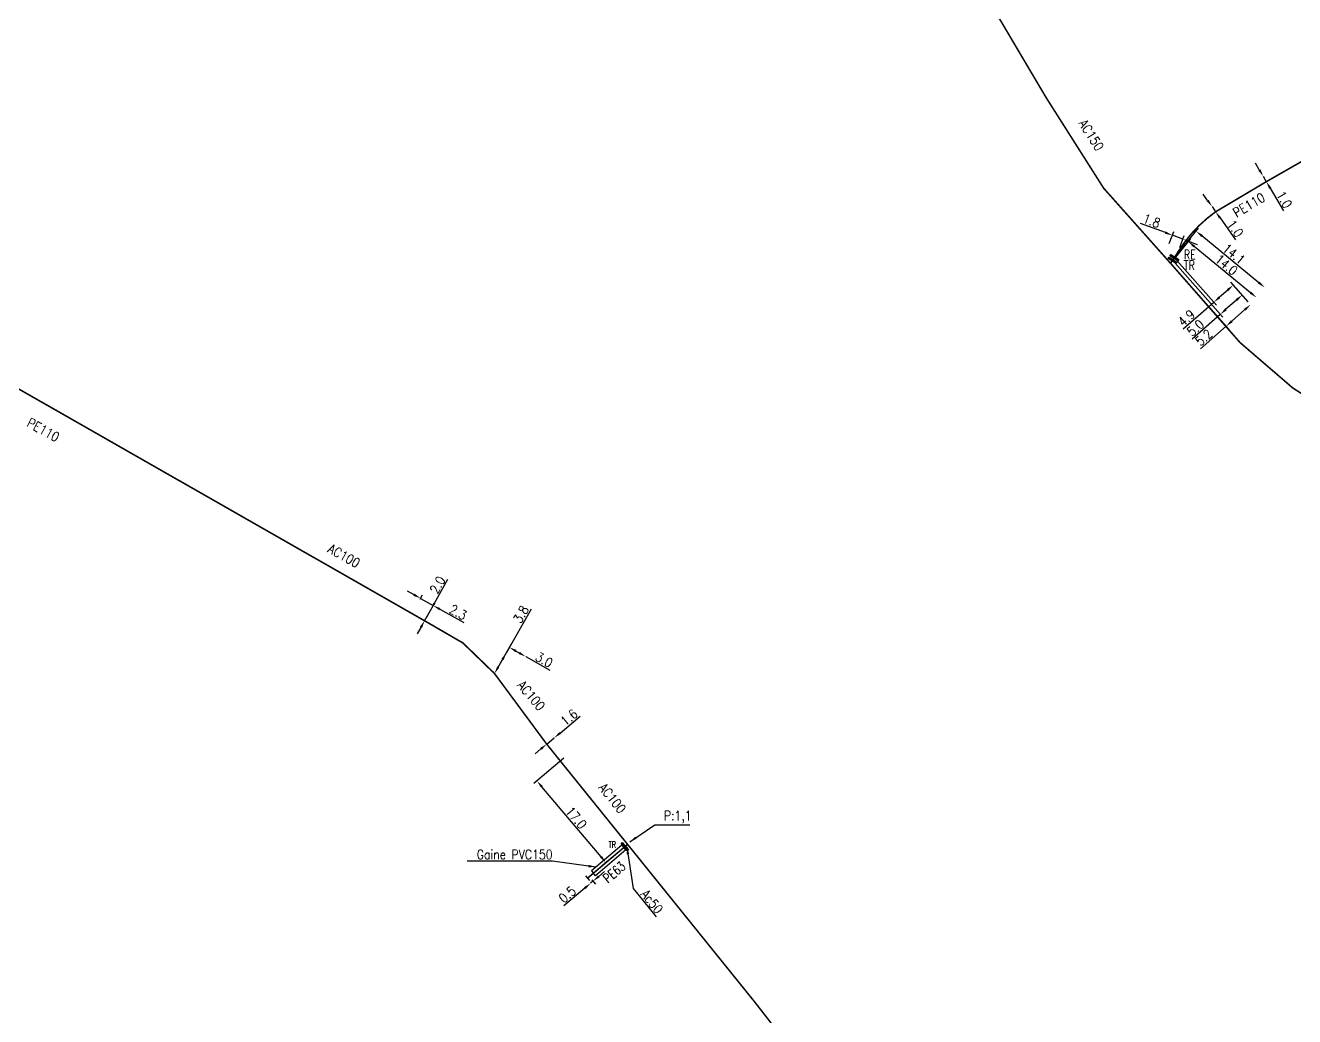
# Model space of a CAD drawing. Header units: millimetres. Extents: x 113999 to 115000, y 123996 to 125006.
# Drawn here: x 114552.2 to 114754, y 124709.2 to 124866.9 of the extents above; entities that cross this region are included whole.
import ezdxf
from ezdxf.enums import TextEntityAlignment as Align

# ---------------------------------------------------------------- set-up
doc = ezdxf.new("R2010")
doc.units = ezdxf.units.MM
doc.header["$PDMODE"] = 34
doc.linetypes.add('L_25_AP', pattern=[2000, 1000, 1000])
doc.linetypes.add('L_25_PE', pattern=[2000, 1000, 1000])
doc.layers.get('0').update_dxf_attribs({"linetype": 'CONTINUOUS'})
doc.layers.get('Defpoints').update_dxf_attribs({"linetype": 'CONTINUOUS'})
for name, color, linetype in [('L_150', 1, 'CONTINUOUS'), ('L_340', 7, 'CONTINUOUS'), ('L_400', 7, 'CONTINUOUS')]:
    doc.layers.add(name, color=color, linetype=linetype)
doc.styles.get("Standard").update_dxf_attribs({"font": 'romans.shx', "width": 0.85})
doc.dimstyles.get("Standard").update_dxf_attribs({"dimtxt": 1.5, "dimasz": 1.2, "dimexe": 0.625, "dimexo": 0.625, "dimgap": 0.25, "dimtad": 1, "dimdec": 1, "dimzin": 0, "dimdsep": 46, "dimtxsty": 'Standard', "dimcen": -0.5, "dimadec": 0, "dimazin": 0, "dimtfac": 1, "dimtdec": 1, "dimtmove": 0, "dimatfit": 3, "dimfxl": 0, "dimtolj": 1, "dimtzin": 0, "dimarcsym": 0})

# ---------------------------------------------------------------- blocks, each defined once
blk = doc.blocks.new('*D281')
at = {"layer": 'Defpoints', "color": 0, "linetype": 'Continuous', "transparency": 16777216}
for p in [(114631.75, 124766.45), (114631.75, 124766.45), (114626.77, 124763.76)]:
    blk.add_point(p, dxfattribs=at)
at = {"layer": 'L_150', "color": 0, "linetype": 'Continuous', "lineweight": -2, "transparency": 16777216}
for p, q in [((114627.07, 124764.3), (114629.45, 124768.47)), ((114630.18, 124767.34), (114630.7, 124767.04)), ((114631.75, 124766.45), (114635.55, 124764.28))]:
    blk.add_line(p, q, dxfattribs=at)
at = {"layer": 'L_150', "color": 0, "linetype": 'Continuous', "transparency": 16777216}
for points in [[(114630.28, 124767.51), (114630.08, 124767.16), (114629.14, 124767.93)], [(114630.8, 124767.21), (114630.61, 124766.87), (114631.75, 124766.45)]]:
    blk.add_solid(points, dxfattribs=at)
at = {"layer": 'L_150', "color": 0, "linetype": 'Continuous', "transparency": 16777216, "insert": (114634.66, 124765.94), "char_height": 1.5, "attachment_point": 5, "rotation": 330.3477}
blk.add_mtext('\\A1;3.0', dxfattribs=at)
blk = doc.blocks.new('*D282')
at = {"layer": 'Defpoints', "color": 0, "linetype": 'Continuous', "transparency": 16777216}
for p in [(114628.65, 124767.06), (114628.65, 124767.06), (114626.77, 124763.76)]:
    blk.add_point(p, dxfattribs=at)
at = {"layer": 'L_150', "color": 0, "linetype": 'Continuous', "lineweight": -2, "transparency": 16777216}
for p, q in [((114628.65, 124767.06), (114632.63, 124774.06)), ((114627.36, 124764.8), (114628.05, 124766.02))]:
    blk.add_line(p, q, dxfattribs=at)
at = {"layer": 'L_150', "color": 0, "linetype": 'Continuous', "transparency": 16777216}
for points in [[(114627.88, 124766.12), (114628.23, 124765.92), (114628.65, 124767.06)], [(114627.19, 124764.9), (114627.53, 124764.7), (114626.77, 124763.76)]]:
    blk.add_solid(points, dxfattribs=at)
at = {"layer": 'L_150', "color": 0, "linetype": 'Continuous', "transparency": 16777216, "insert": (114630.98, 124773.18), "char_height": 1.5, "attachment_point": 5, "rotation": 60.3477}
blk.add_mtext('\\A1;3.8', dxfattribs=at)
blk = doc.blocks.new('*D283')
at = {"layer": 'Defpoints', "color": 0, "linetype": 'Continuous', "transparency": 16777216}
for p in [(114636.26, 124753.52), (114636.26, 124753.52), (114635.07, 124752.53)]:
    blk.add_point(p, dxfattribs=at)
at = {"layer": 'L_150', "color": 0, "linetype": 'Continuous', "lineweight": -2, "transparency": 16777216}
for p, q in [((114637.19, 124754.29), (114640.41, 124756.96)), ((114635.07, 124752.53), (114636.26, 124753.52)), ((114634.15, 124751.77), (114633.22, 124751))]:
    blk.add_line(p, q, dxfattribs=at)
at = {"layer": 'L_150', "color": 0, "linetype": 'Continuous', "transparency": 16777216}
for points in [[(114637.06, 124754.44), (114637.31, 124754.13), (114636.26, 124753.52)], [(114634.02, 124751.92), (114634.27, 124751.61), (114635.07, 124752.53)]]:
    blk.add_solid(points, dxfattribs=at)
at = {"layer": 'L_150', "color": 0, "linetype": 'Continuous', "transparency": 16777216, "insert": (114638.62, 124756.78), "char_height": 1.5, "attachment_point": 5, "rotation": 39.6716}
blk.add_mtext('\\A1;1.6', dxfattribs=at)
blk = doc.blocks.new('*D284')
at = {"layer": 'Defpoints', "color": 0, "linetype": 'Continuous', "transparency": 16777216}
for p in [(114638.3, 124750.68), (114633.53, 124746.66), (114647.34, 124736.07)]:
    blk.add_point(p, dxfattribs=at)
at = {"layer": 'L_400', "color": 0, "linetype": 'Continuous', "lineweight": -2, "transparency": 16777216}
for p, q in [((114637.82, 124750.28), (114633.05, 124746.25)), ((114643.72, 124734.59), (114634.3, 124745.74)), ((114646.86, 124735.67), (114644.02, 124733.27))]:
    blk.add_line(p, q, dxfattribs=at)
at = {"layer": 'L_400', "color": 0, "linetype": 'Continuous', "transparency": 16777216}
for points in [[(114634.45, 124745.87), (114634.15, 124745.61), (114633.53, 124746.66)], [(114643.87, 124734.71), (114643.57, 124734.46), (114644.5, 124733.67)]]:
    blk.add_solid(points, dxfattribs=at)
at = {"layer": 'L_400', "color": 0, "linetype": 'Continuous', "transparency": 16777216, "insert": (114639.77, 124740.81), "char_height": 1.5, "attachment_point": 5, "rotation": 310.183}
blk.add_mtext('\\A1;17.0', dxfattribs=at)
blk = doc.blocks.new('L_340_19')
at = {"linetype": 'Continuous'}
blk.add_hatch(color=0, dxfattribs=at).paths.add_polyline_path([(0.12, 0.75), (-0.12, 0.75), (-0.12, -0.75), (0.12, -0.75)])
at = {"color": 0, "linetype": 'Continuous'}
blk.add_lwpolyline([(-0.12, 0.75), (0.12, 0.75), (0.12, -0.75), (-0.12, -0.75)], close=True, dxfattribs=at)
at = {"color": 0, "linetype": 'Continuous', "width": 0.75}
for tag, height, flags, p in [('TR', 1, 8, (0, 1.98)), ('DEF_LEG', 1.2, 3, (0, -5)), ('DEF_COUP', 1.2, 3, (0, -7.5)), ('DEF_TYPE', 1.2, 3, (0, -10))]:
    blk.add_attdef(tag, text='', height=height, dxfattribs=dict(at, flags=flags)).set_placement(p, align=Align.MIDDLE)
blk = doc.blocks.new('L_340_07')
at = {"color": 0, "linetype": 'Continuous', "const_width": 0.25, "flags": 128}
blk.add_lwpolyline([(0, 0), (0.35, 0)], dxfattribs=at)
at = {"color": 0, "linetype": 'Continuous', "flags": 128}
blk.add_lwpolyline([(0.35, -0.5), (0.35, 0.5)], dxfattribs=at)
at = {"color": 0, "linetype": 'Continuous', "width": 0.75, "flags": 3}
for tag, p in [('DEF_LEG', (0.72, -3.47)), ('DEF_COUP', (0.72, -5.97)), ('DEF_TYPE', (0.72, -8.47))]:
    blk.add_attdef(tag, text='', height=1.2, dxfattribs=at).set_placement(p, align=Align.MIDDLE)
blk = doc.blocks.new('*D289')
at = {"layer": 'Defpoints', "color": 0, "linetype": 'Continuous', "transparency": 16777216}
for p in [(114641.83, 124731.42), (114642.05, 124730.39), (114642.05, 124730.39)]:
    blk.add_point(p, dxfattribs=at)
at = {"layer": 'L_340', "color": 0, "linetype": 'Continuous', "lineweight": -2, "transparency": 16777216}
for p, q in [((114642.43, 124730.71), (114642.05, 124730.39)), ((114642.23, 124730.94), (114642.83, 124730.23)), ((114643.35, 124731.48), (114644.27, 124732.25)), ((114641.13, 124729.61), (114637.79, 124726.8))]:
    blk.add_line(p, q, dxfattribs=at)
at = {"layer": 'L_340', "color": 0, "linetype": 'Continuous', "transparency": 16777216}
for points in [[(114641, 124729.77), (114641.26, 124729.46), (114642.05, 124730.39)], [(114643.22, 124731.63), (114643.48, 124731.33), (114642.43, 124730.71)]]:
    blk.add_solid(points, dxfattribs=at)
at = {"layer": 'L_340', "color": 0, "linetype": 'Continuous', "transparency": 16777216, "insert": (114638.36, 124728.58), "char_height": 1.5, "attachment_point": 5, "rotation": 40.0958}
blk.add_mtext('\\A1;0.5', dxfattribs=at)
blk = doc.blocks.new('*D397')
at = {"layer": 'Defpoints', "color": 0, "linetype": 'Continuous', "transparency": 16777216}
for p in [(114616.63, 124773.9), (114616.63, 124773.9), (114615.65, 124772.16)]:
    blk.add_point(p, dxfattribs=at)
at = {"layer": 'L_150', "color": 0, "linetype": 'Continuous', "lineweight": -2, "transparency": 16777216}
for p, q in [((114617.22, 124774.95), (114619.36, 124778.76)), ((114615.65, 124772.16), (114616.63, 124773.9)), ((114615.06, 124771.11), (114614.47, 124770.07))]:
    blk.add_line(p, q, dxfattribs=at)
at = {"layer": 'L_150', "color": 0, "linetype": 'Continuous', "transparency": 16777216}
for points in [[(114617.04, 124775.04), (114617.39, 124774.85), (114616.63, 124773.9)], [(114614.89, 124771.21), (114615.24, 124771.01), (114615.65, 124772.16)]]:
    blk.add_solid(points, dxfattribs=at)
at = {"layer": 'L_150', "color": 0, "linetype": 'Continuous', "transparency": 16777216, "insert": (114617.71, 124777.87), "char_height": 1.5, "attachment_point": 5, "rotation": 60.652}
blk.add_mtext('\\A1;2.0', dxfattribs=at)
blk = doc.blocks.new('*D398')
at = {"layer": 'Defpoints', "color": 0, "linetype": 'Continuous', "ltscale": 0.5, "transparency": 16777216}
for p in [(114614.63, 124775.04), (114615.01, 124775.72), (114615.65, 124772.16)]:
    blk.add_point(p, dxfattribs=at)
at = {"layer": 'L_150', "color": 0, "linetype": 'Continuous', "lineweight": -2, "ltscale": 0.5, "transparency": 16777216}
for p, q in [((114613.97, 124776.3), (114612.92, 124776.89)), ((114614.94, 124775.58), (114615.32, 124776.26)), ((114615.01, 124775.72), (114617.02, 124774.59)), ((114615.96, 124772.7), (114617.32, 124775.13)), ((114618.06, 124774), (114621.87, 124771.86))]:
    blk.add_line(p, q, dxfattribs=at)
at = {"layer": 'L_150', "color": 0, "linetype": 'Continuous', "ltscale": 0.5, "transparency": 16777216}
for points in [[(114614.06, 124776.48), (114613.87, 124776.13), (114615.01, 124775.72)], [(114618.16, 124774.17), (114617.96, 124773.83), (114617.02, 124774.59)]]:
    blk.add_solid(points, dxfattribs=at)
at = {"layer": 'L_150', "color": 0, "linetype": 'Continuous', "ltscale": 0.5, "transparency": 16777216, "insert": (114620.98, 124773.51), "char_height": 1.5, "attachment_point": 5, "rotation": 330.652}
blk.add_mtext('\\A1;2.3', dxfattribs=at)
blk = doc.blocks.new('*D436')
at = {"layer": 'Defpoints', "color": 0, "linetype": 'Continuous', "transparency": 16777216}
for p in [(114733.88, 124831.59), (114736.27, 124832.87), (114735.56, 124830.96)]:
    blk.add_point(p, dxfattribs=at)
at = {"layer": 'L_150', "color": 0, "linetype": 'Continuous', "lineweight": -2, "transparency": 16777216}
for p, q in [((114733.47, 124833.92), (114729.54, 124835.39)), ((114734.1, 124832.18), (114734.81, 124834.09)), ((114736.27, 124832.87), (114734.59, 124833.5)), ((114735.78, 124831.55), (114736.49, 124833.46)), ((114737.4, 124832.45), (114738.52, 124832.03))]:
    blk.add_line(p, q, dxfattribs=at)
at = {"layer": 'L_150', "color": 0, "linetype": 'Continuous', "transparency": 16777216}
for points in [[(114733.54, 124834.11), (114733.4, 124833.74), (114734.59, 124833.5)], [(114737.47, 124832.64), (114737.33, 124832.27), (114736.27, 124832.87)]]:
    blk.add_solid(points, dxfattribs=at)
at = {"layer": 'L_150', "color": 0, "linetype": 'Continuous', "transparency": 16777216, "insert": (114731.29, 124835.8), "char_height": 1.5, "attachment_point": 5, "rotation": 339.4936}
blk.add_mtext('\\A1;1.8', dxfattribs=at)
blk = doc.blocks.new('*D437')
at = {"layer": 'Defpoints', "color": 0, "linetype": 'Continuous', "transparency": 16777216}
for p in [(114740.9, 124838.06), (114741.47, 124837.24), (114741.47, 124837.24)]:
    blk.add_point(p, dxfattribs=at)
at = {"layer": 'L_150', "color": 0, "linetype": 'Continuous', "lineweight": -2, "transparency": 16777216}
for p, q in [((114740.2, 124839.04), (114739.51, 124840.02)), ((114740.9, 124838.06), (114741.47, 124837.24)), ((114742.17, 124836.26), (114744.64, 124832.77))]:
    blk.add_line(p, q, dxfattribs=at)
at = {"layer": 'L_150', "color": 0, "linetype": 'Continuous', "transparency": 16777216}
for points in [[(114740.37, 124839.15), (114740.04, 124838.92), (114740.9, 124838.06)], [(114742.33, 124836.38), (114742, 124836.15), (114741.47, 124837.24)]]:
    blk.add_solid(points, dxfattribs=at)
at = {"layer": 'L_150', "color": 0, "linetype": 'Continuous', "transparency": 16777216, "insert": (114744.59, 124834.57), "char_height": 1.5, "attachment_point": 5, "rotation": 305.3026}
blk.add_mtext('\\A1;1.0', dxfattribs=at)
blk = doc.blocks.new('*D438')
at = {"layer": 'Defpoints', "color": 0, "linetype": 'Continuous', "transparency": 16777216}
for p in [(114749.03, 124842.89), (114749.53, 124842.03), (114749.53, 124842.03)]:
    blk.add_point(p, dxfattribs=at)
at = {"layer": 'L_150', "color": 0, "linetype": 'Continuous', "lineweight": -2, "transparency": 16777216}
for p, q in [((114748.42, 124843.92), (114747.81, 124844.96)), ((114749.03, 124842.89), (114749.53, 124842.03)), ((114750.14, 124841), (114752.27, 124837.39))]:
    blk.add_line(p, q, dxfattribs=at)
at = {"layer": 'L_150', "color": 0, "linetype": 'Continuous', "transparency": 16777216}
for points in [[(114748.59, 124844.03), (114748.24, 124843.82), (114749.03, 124842.89)], [(114750.32, 124841.1), (114749.97, 124840.89), (114749.53, 124842.03)]]:
    blk.add_solid(points, dxfattribs=at)
at = {"layer": 'L_150', "color": 0, "linetype": 'Continuous', "transparency": 16777216, "insert": (114752.38, 124839.18), "char_height": 1.5, "attachment_point": 5, "rotation": 300.5496}
blk.add_mtext('\\A1;1.0', dxfattribs=at)
blk = doc.blocks.new('*D459')
at = {"layer": 'Defpoints', "color": 0, "linetype": 'Continuous', "transparency": 16777216}
for p in [(114738.37, 124834.16), (114734.9, 124829.93), (114749.28, 124825.2)]:
    blk.add_point(p, dxfattribs=at)
at = {"layer": 'L_340', "color": 0, "linetype": 'Continuous', "lineweight": -2, "transparency": 16777216}
for p, q in [((114735.3, 124830.42), (114738.77, 124834.64)), ((114748.35, 124825.96), (114739.3, 124833.4))]:
    blk.add_line(p, q, dxfattribs=at)
at = {"layer": 'L_340', "color": 0, "linetype": 'Continuous', "transparency": 16777216}
for points in [[(114739.42, 124833.55), (114739.17, 124833.24), (114738.37, 124834.16)], [(114748.48, 124826.12), (114748.22, 124825.81), (114749.28, 124825.2)]]:
    blk.add_solid(points, dxfattribs=at)
at = {"layer": 'L_340', "color": 0, "linetype": 'Continuous', "transparency": 16777216, "insert": (114744.37, 124830.53), "char_height": 1.5, "attachment_point": 5, "rotation": 320.608}
blk.add_mtext('\\A1;14.1', dxfattribs=at)
blk = doc.blocks.new('*D460')
at = {"layer": 'Defpoints', "color": 0, "linetype": 'Continuous', "transparency": 16777216}
for p in [(114737.14, 124832.49), (114734.3, 124829.03), (114747.96, 124823.6)]:
    blk.add_point(p, dxfattribs=at)
at = {"layer": 'L_150', "color": 0, "linetype": 'Continuous', "lineweight": -2, "transparency": 16777216}
for p, q in [((114734.7, 124829.51), (114737.54, 124832.97)), ((114747.04, 124824.36), (114738.07, 124831.72))]:
    blk.add_line(p, q, dxfattribs=at)
at = {"layer": 'L_150', "color": 0, "linetype": 'Continuous', "transparency": 16777216}
for points in [[(114738.19, 124831.88), (114737.94, 124831.57), (114737.14, 124832.49)], [(114747.16, 124824.51), (114746.91, 124824.21), (114747.96, 124823.6)]]:
    blk.add_solid(points, dxfattribs=at)
at = {"layer": 'L_150', "color": 0, "linetype": 'Continuous', "transparency": 16777216, "insert": (114743.19, 124828.81), "char_height": 1.5, "attachment_point": 5, "rotation": 320.608}
blk.add_mtext('\\A1;14.0', dxfattribs=at)
blk = doc.blocks.new('*D461')
at = {"layer": 'Defpoints', "color": 0, "linetype": 'Continuous', "transparency": 16777216}
for p in [(114734.9, 124829.93), (114744.28, 124825.58), (114747.03, 124822.47)]:
    blk.add_point(p, dxfattribs=at)
at = {"layer": 'L_340', "color": 0, "linetype": 'Continuous', "lineweight": -2, "transparency": 16777216}
for p, q in [((114735.32, 124829.47), (114741.59, 124822.36)), ((114746.62, 124822.93), (114743.87, 124826.05)), ((114743.39, 124824.79), (114742.07, 124823.63)), ((114741.17, 124822.83), (114736.32, 124818.55))]:
    blk.add_line(p, q, dxfattribs=at)
at = {"layer": 'L_340', "color": 0, "linetype": 'Continuous', "transparency": 16777216}
for points in [[(114743.25, 124824.94), (114743.52, 124824.64), (114744.28, 124825.58)], [(114741.94, 124823.78), (114742.2, 124823.48), (114741.17, 124822.83)]]:
    blk.add_solid(points, dxfattribs=at)
at = {"layer": 'L_340', "color": 0, "linetype": 'Continuous', "transparency": 16777216, "insert": (114736.83, 124820.33), "char_height": 1.5, "attachment_point": 5, "rotation": 41.4416}
blk.add_mtext('\\A1;4.9', dxfattribs=at)
blk = doc.blocks.new('*D462')
at = {"layer": 'Defpoints', "color": 0, "linetype": 'Continuous', "transparency": 16777216}
for p in [(114734.62, 124829.52), (114745.69, 124823.99), (114747.03, 124822.47)]:
    blk.add_point(p, dxfattribs=at)
at = {"layer": 'L_340', "color": 0, "linetype": 'Continuous', "lineweight": -2, "transparency": 16777216}
for p, q in [((114735.03, 124829.05), (114742.63, 124820.45)), ((114746.62, 124822.93), (114745.28, 124824.46)), ((114744.79, 124823.2), (114743.11, 124821.72)), ((114742.21, 124820.92), (114737.74, 124816.97))]:
    blk.add_line(p, q, dxfattribs=at)
at = {"layer": 'L_340', "color": 0, "linetype": 'Continuous', "transparency": 16777216}
for points in [[(114744.66, 124823.35), (114744.92, 124823.05), (114745.69, 124823.99)], [(114742.98, 124821.87), (114743.25, 124821.57), (114742.21, 124820.92)]]:
    blk.add_solid(points, dxfattribs=at)
at = {"layer": 'L_340', "color": 0, "linetype": 'Continuous', "transparency": 16777216, "insert": (114738.27, 124818.77), "char_height": 1.5, "attachment_point": 5, "rotation": 41.4416}
blk.add_mtext('\\A1;5.0', dxfattribs=at)
blk = doc.blocks.new('*D463')
at = {"layer": 'Defpoints', "color": 0, "linetype": 'Continuous', "transparency": 16777216}
for p in [(114734.3, 124829.03), (114747.03, 124822.47), (114747.03, 124822.47)]:
    blk.add_point(p, dxfattribs=at)
at = {"layer": 'L_150', "color": 0, "linetype": 'Continuous', "lineweight": -2, "transparency": 16777216}
for p, q in [((114734.72, 124828.56), (114743.55, 124818.56)), ((114746.13, 124821.67), (114744.04, 124819.82)), ((114743.14, 124819.02), (114739.07, 124815.43))]:
    blk.add_line(p, q, dxfattribs=at)
at = {"layer": 'L_150', "color": 0, "linetype": 'Continuous', "transparency": 16777216}
for points in [[(114746, 124821.82), (114746.27, 124821.52), (114747.03, 124822.47)], [(114743.9, 124819.97), (114744.17, 124819.67), (114743.14, 124819.02)]]:
    blk.add_solid(points, dxfattribs=at)
at = {"layer": 'L_150', "color": 0, "linetype": 'Continuous', "transparency": 16777216, "insert": (114739.6, 124817.23), "char_height": 1.5, "attachment_point": 5, "rotation": 41.4416}
blk.add_mtext('\\A1;5.2', dxfattribs=at)
blk = doc.blocks.new('L_340_21')
at = {"linetype": 'Continuous'}
blk.add_hatch(color=0, dxfattribs=at).paths.add_polyline_path([(0.125, 0.75), (-0.125, 0.75), (-0.125, -0.75), (0.125, -0.75)])
at = {"color": 0, "linetype": 'Continuous'}
blk.add_lwpolyline([(-0.125, 0.75), (0.125, 0.75), (0.125, -0.75), (-0.125, -0.75)], close=True, dxfattribs=at)
at = {"color": 0, "linetype": 'Continuous', "width": 0.75}
for tag, height, flags, p in [('RE', 1, 8, (0, 2)), ('DEF_LEG', 1.2, 3, (0, -5)), ('DEF_COUP', 1.2, 3, (0, -7.5)), ('DEF_TYPE', 1.2, 3, (0, -10))]:
    blk.add_attdef(tag, text='', height=height, dxfattribs=dict(at, flags=flags)).set_placement(p, align=Align.MIDDLE)

msp = doc.modelspace()

# ---------------------------------------------------------------- linework, layer by layer
at = {"layer": 'L_150', "linetype": 'L_25_AP', "ltscale": 0.5, "const_width": 0.25}
for points in [[(114682.8, 124914.38), (114682.85, 124914.02), (114686.74, 124900.83), (114688.15, 124895.61), (114706.72, 124868.58), (114714.49, 124855.44), (114723.66, 124840.99), (114734.3, 124829.04), (114745.35, 124816.43), (114753.72, 124809.22), (114786.44, 124788.17)], [(114729.06, 124634.15), (114717.95, 124647.79), (114681.61, 124694.18), (114668.17, 124711.48), (114647.94, 124736.57), (114635.07, 124752.53), (114626.77, 124763.76), (114621.75, 124768.62), (114615.65, 124772.16), (114543.38, 124813.45), (114534.35, 124817.93), (114534.35, 124817.93), (114533.7, 124818.73), (114531.03, 124822.07)]]:
    msp.add_lwpolyline(points, dxfattribs=at)
at = {"layer": 'L_150', "linetype": 'L_25_PE', "const_width": 0.25, "flags": 128}
msp.add_lwpolyline([(114830.08, 124826.58, 0.158867), (114831.55, 124830.96, 0.164147), (114830.06, 124834.47), (114830.06, 124834.47), (114824.56, 124838.92), (114815.31, 124846.13), (114802.55, 124856.01), (114792.04, 124864.47, 0.132269), (114784.87, 124866.4, 0.178185), (114775.6, 124862.98), (114768.84, 124857.15), (114759.46, 124848.69), (114755.9, 124845.67), (114749.53, 124842.03), (114741.47, 124837.24), (114741.47, 124837.24, 0.099098), (114735.56, 124830.96), (114734.96, 124830.04)], format="xyb", dxfattribs=at)
at = {"layer": 'L_150', "linetype": 'L_25_AP', "const_width": 0.25, "flags": 128}
msp.add_lwpolyline([(114734.55, 124829.42), (114734.3, 124829.03)], dxfattribs=at)
at = {"layer": 'L_150', "linetype": 'L_25_PE', "const_width": 0.25, "flags": 128}
for points in [[(114734.83, 124829.83), (114734.69, 124829.63)], [(114647.49, 124736.2), (114641.83, 124731.42)]]:
    msp.add_lwpolyline(points, dxfattribs=at)
at = {"layer": 'L_150', "color": 1, "linetype": 'L_25_AP', "ltscale": 0.5, "const_width": 0.25}
msp.add_lwpolyline([(114647.94, 124736.57), (114647.49, 124736.2)], dxfattribs=at)
at = {"layer": 'L_400', "color": 7, "linetype": 'CONTINUOUS'}
for p, q in [((114647.02, 124736.45), (114642.17, 124732.35)), ((114647.02, 124736.45), (114647.34, 124736.07)), ((114647.66, 124735.69), (114642.81, 124731.59)), ((114647.66, 124735.69), (114647.34, 124736.07)), ((114642.17, 124732.35), (114642.49, 124731.97)), ((114642.81, 124731.59), (114642.49, 124731.97))]:
    msp.add_line(p, q, dxfattribs=at)

# ---------------------------------------------------------------- block references
at = {"layer": 'L_340'}
ref = msp.add_blockref('L_340_19', (114734.62, 124829.52), dxfattribs=dict(at, rotation=56.96345257937389))
ref.add_attrib('TR', 'TR', dxfattribs={"layer": '0', "color": 0, "linetype": 'Continuous', "height": 1.5, "width": 0.75, "flags": 8}).set_placement((114737.28, 124828.73), align=Align.MIDDLE)
ref = msp.add_blockref('L_340_21', (114734.9, 124829.93), dxfattribs=dict(at, rotation=56.96345258043478))
ref.add_attrib('RE', 'RE', dxfattribs={"layer": '0', "color": 0, "linetype": 'Continuous', "height": 1.5, "width": 0.75, "flags": 8}).set_placement((114737.37, 124830.43), align=Align.MIDDLE)
ref = msp.add_blockref('L_340_19', (114647.49, 124736.2), dxfattribs=dict(at, rotation=40.18297266573661))
ref.add_attrib('TR', 'TR', dxfattribs={"layer": '0', "color": 0, "linetype": 'Continuous', "height": 1, "width": 0.75, "flags": 8}).set_placement((114645.5, 124736.53), align=Align.MIDDLE)
at = {"layer": 'L_340', "rotation": 220.182972664979}
msp.add_blockref('L_340_07', (114641.83, 124731.42), dxfattribs=at)

# ---------------------------------------------------------------- texts
at = {"layer": 'L_150', "linetype": 'Continuous'}
for s, rotation, width, p in [('AC150', 302.3997, 0.85, (114719.61, 124851.32)), ('PE110', 30.5496, 0.85, (114744.79, 124836.29)), ('AC100', 330.7869, 0.85, (114600.1, 124783.16)), ('AC100', 310.183, 0.85, (114630.29, 124761.83)), ('AC100', 308.8742, 0.85, (114643.23, 124745.56)), ('PE63', 40.183, 0.75, (114644.83, 124730.33))]:
    msp.add_text(s, height=1.5, rotation=rotation, dxfattribs=dict(at, width=width)).set_placement(p)
at = {"layer": 'L_150', "linetype": 'Continuous', "char_height": 1.5, "attachment_point": 7}
for s, insert, rotation in [('PE110', (114552.23, 124803.2), 331.0726), ('Ac50', (114649.92, 124728.6), 308.9738)]:
    msp.add_mtext(s, dxfattribs=dict(at, insert=insert, rotation=rotation))
at = {"layer": 'L_150', "linetype": 'Continuous', "insert": (114653.71, 124739.94), "char_height": 1.5, "attachment_point": 7}
msp.add_mtext('P:1,1', dxfattribs=at)
at = {"layer": 'L_400', "linetype": 'Continuous', "insert": (114636.02, 124734.21), "char_height": 1.5, "attachment_point": 9}
msp.add_mtext('\\A1;Gaine PVC150', dxfattribs=at)

# ---------------------------------------------------------------- dimensions: what is measured, and where the dimension line sits
at = {"layer": 'L_150', "linetype": 'Continuous'}
for base, p1, p2, angle, picture, middle in [((114749.53, 124842.03), (114749.03, 124842.89), (114749.53, 124842.03), 120.5496, '*D438', (114751.51, 124838.68)), ((114741.47, 124837.24), (114740.9, 124838.06), (114741.47, 124837.24), 125.3026, '*D437', (114743.78, 124833.99)), ((114736.27, 124832.87), (114733.88, 124831.59), (114735.56, 124830.96), 159.4936, '*D436', (114730.94, 124834.87)), ((114737.14, 124832.49), (114747.96, 124823.6), (114734.3, 124829.03), 320.608, '*D460', (114742.55, 124828.04)), ((114747.03, 124822.47), (114734.3, 124829.03), (114747.03, 124822.47), 221.4416, '*D463', (114740.26, 124816.48)), ((114628.65, 124767.06), (114626.77, 124763.76), (114628.65, 124767.06), 240.3477, '*D282', (114631.85, 124772.69)), ((114631.75, 124766.45), (114626.77, 124763.76), (114631.75, 124766.45), 150.3477, '*D281', (114634.17, 124765.07))]:
    dim = msp.add_linear_dim(base=base, p1=p1, p2=p2, angle=angle, dimstyle='Standard', dxfattribs=at)
    dim.commit()
    dim.dimension.update_dxf_attribs({"geometry": picture, "text_midpoint": middle, "dimtype": 160})
for base, p1, p2, angle, override, picture, middle in [((114616.63, 124773.9), (114615.65, 124772.16), (114616.63, 124773.9), 240.652, {"dimscale": 1, "dimlfac": 1, "dimlunit": 2, "dimatfit": 0}, '*D397', (114618.58, 124777.38)), ((114636.2634, 124753.5227), (114635.0704, 124752.5332), (114636.2634, 124753.5227), 219.6716, {"dimscale": 1, "dimlfac": 1, "dimlunit": 2}, '*D283', (114639.2612, 124756.009))]:
    dim = msp.add_linear_dim(base=base, p1=p1, p2=p2, angle=angle, dimstyle='Standard', override=override, dxfattribs=at)
    dim.commit()
    dim.dimension.update_dxf_attribs({"geometry": picture, "text_midpoint": middle, "dimtype": 160})
at = {"layer": 'L_150', "linetype": 'Continuous', "ltscale": 0.5}
dim = msp.add_linear_dim(base=(114615.01, 124775.72), p1=(114615.65, 124772.16), p2=(114614.63, 124775.04), angle=330.652, dimstyle='Standard', dxfattribs=at)
dim.commit()
dim.dimension.update_dxf_attribs({"geometry": '*D398', "text_midpoint": (114620.49, 124772.63), "dimtype": 160})
at = {"layer": 'L_340', "linetype": 'Continuous'}
for base, p1, p2, angle, text, picture, middle in [((114738.37, 124834.16), (114749.28, 124825.2), (114734.9, 124829.93), 320.608, '14.1', '*D459', (114743.73, 124829.76)), ((114745.69, 124823.99), (114734.62, 124829.52), (114747.03, 124822.47), 221.4416, '5.0', '*D462', (114738.93, 124818.02)), ((114744.28, 124825.58), (114734.9, 124829.93), (114747.03, 124822.47), 221.4416, '4.9', '*D461', (114737.49, 124819.58))]:
    dim = msp.add_linear_dim(base=base, p1=p1, p2=p2, angle=angle, text=text, dimstyle='Standard', dxfattribs=at)
    dim.commit()
    dim.dimension.update_dxf_attribs({"geometry": picture, "text_midpoint": middle, "dimtype": 160})
dim = msp.add_linear_dim(base=(114642.05, 124730.39), p1=(114641.83, 124731.42), p2=(114642.05, 124730.39), angle=40.0958, dimstyle='Standard', dxfattribs=at)
dim.commit()
dim.dimension.update_dxf_attribs({"geometry": '*D289', "text_midpoint": (114639, 124727.82), "dimtype": 160})
at = {"layer": 'L_400', "linetype": 'Continuous'}
dim = msp.add_linear_dim(base=(114633.53, 124746.66), p1=(114647.34, 124736.07), p2=(114638.3, 124750.68), angle=310.183, dimstyle='Standard', dxfattribs=at)
dim.commit()
dim.dimension.update_dxf_attribs({"geometry": '*D284', "text_midpoint": (114639.01, 124740.16), "dimtype": 160})

# ---------------------------------------------------------------- leaders
at = {"layer": 'L_150', "linetype": 'Continuous', "annotation_type": 0, "has_hookline": 1, "hookline_direction": 0, "text_width": 4.13}
msp.add_leader([(114648.28, 124736.96), (114652.26, 124739.69), (114653.46, 124739.69)], dimstyle='Standard', dxfattribs=at)
at = {"layer": 'L_150', "linetype": 'Continuous', "annotation_type": 0, "has_hookline": 1, "hookline_direction": 0, "text_width": 4.37, "horizontal_direction": (0.628965, -0.777434, 0)}
msp.add_leader([(114647.83, 124736.19), (114648.81, 124729.57), (114649.57, 124728.64)], dimstyle='Standard', dxfattribs=at)
at = {"layer": 'L_400', "linetype": 'Continuous', "annotation_type": 0, "has_hookline": 1, "hookline_direction": 1, "text_width": 13.36}
msp.add_leader([(114642.9, 124732.97), (114636.01, 124733.9)], dimstyle='Standard', override={"dimgap": 0.25, "dimtad": 1}, dxfattribs=at)

doc.saveas('drawing.dxf')
